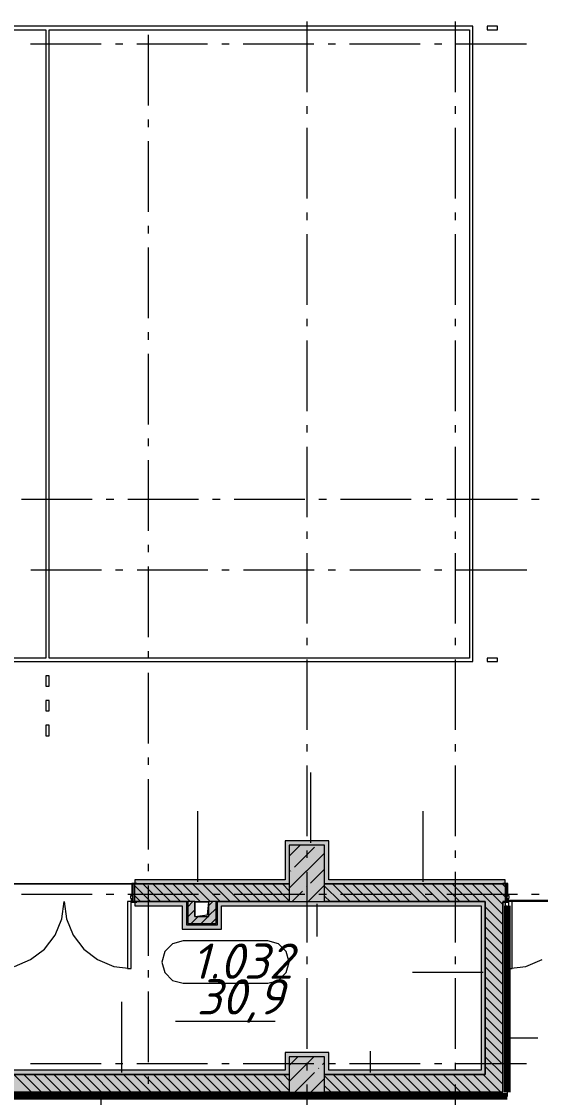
# Model space of a CAD drawing. Header units: millimetres. Extents: x -537608 to 253996, y -217170 to 186033.
# Drawn here: x -300869 to -293519, y -142975 to -127733 of the extents above; entities that cross this region are included whole.
import ezdxf

# ---------------------------------------------------------------- set-up
doc = ezdxf.new("R2010")
doc.units = ezdxf.units.MM
doc.layers.add('16) Лак 1.6м', color=160, linetype='Continuous', lineweight=90)
doc.layers.add('PDF _Геометрия', color=7, linetype='Continuous')
doc.layers.add('PDF _Текст', color=7, linetype='Continuous')
doc.layers.add('PDF _Сплошная заливка', color=7, linetype='Continuous', true_color=0xffffff)
doc.styles.add('PDF ISOCPEUR Italic', font='isocpeui.ttf')

msp = doc.modelspace()

# ---------------------------------------------------------------- hatches: boundary and pattern name
at = {"layer": 'PDF _Сплошная заливка', "true_color": 0xff7d7d, "transparency": 33554559}
for points in [[(-297136.1747, -139889.9758), (-297076.1761, -139889.9758), (-297076.1761, -139339.9755), (-297136.1747, -139339.9755), (-297136.1747, -139716.2732)], [(-296576.1782, -139889.9758), (-296516.1754, -139889.9758), (-296516.1754, -139339.9755), (-296576.1782, -139339.9755), (-296576.1782, -139716.2732)], [(-294361.1753, -140259.9761), (-294301.1768, -140259.9761), (-294301.1768, -140199.9776), (-298094.4419, -140199.9776), (-298094.4419, -140259.9761), (-295975.1895, -140259.9761)], [(-294051.1757, -142899.63), (-293991.175, -142899.63), (-293991.175, -140259.9761), (-294051.1757, -140259.9761), (-294051.1757, -142569.2354)], [(-296576.1782, -142399.9787), (-296576.1782, -142339.978), (-297136.1747, -142339.978), (-297136.1747, -142399.9787), (-297076.1761, -142399.9787)], [(-296576.1782, -142589.6303), (-296516.1754, -142589.6303), (-296516.1754, -142339.978), (-296576.1782, -142339.978), (-296576.1782, -142569.2354)], [(-297136.1747, -142649.631), (-297136.1747, -142589.6303), (-301400.1188, -142589.6303), (-301400.1188, -142649.631), (-299348.2668, -142649.631)], [(-294361.1753, -142649.631), (-294361.1753, -142589.6303), (-296576.1782, -142589.6303), (-296576.1782, -142649.631), (-295975.1895, -142649.631)], [(-293991.175, -142959.6307), (-293991.175, -142899.63), (-305623.1783, -142899.63), (-305623.1783, -142959.6307), (-295975.1895, -142959.6307)]]:
    msp.add_hatch(color=11, dxfattribs=at).paths.add_polyline_path(points)
h = msp.add_hatch(color=11, dxfattribs=at)
h.paths.add_polyline_path([(-297076.1761, -139949.9764), (-297076.1761, -139889.9758), (-299266.1789, -139889.9758), (-299266.1789, -139941.9761), (-299236.1797, -139941.9761), (-299236.1797, -139949.9764), (-297661.7282, -139949.9764)], flags=0)
h.paths.add_polyline_path([(-301296.1784, -139949.9764), (-301296.1784, -139941.9761), (-301266.1792, -139941.9761), (-301266.1792, -139889.9758), (-302526.1787, -139889.9758), (-302526.1787, -139949.9764), (-301878.0747, -139949.9764)], flags=0)
h = msp.add_hatch(color=11, dxfattribs=at)
h.paths.add_polyline_path([(-291936.1753, -139949.9764), (-291936.1753, -139889.9758), (-292021.174, -139889.9758), (-292021.174, -139941.9761), (-291991.1747, -139941.9761), (-291991.1747, -139949.9764)], flags=0)
h.paths.add_polyline_path([(-294051.1757, -139949.9764), (-294047.1754, -139941.9761), (-294021.1764, -139941.9761), (-294021.1764, -139889.9758), (-296576.1782, -139889.9758), (-296576.1782, -139949.9764), (-295975.1895, -139949.9764)], flags=0)
at = {"layer": 'PDF _Сплошная заливка', "transparency": 33554559}
h = msp.add_hatch(color=256, dxfattribs=at)
h.paths.add_polyline_path([(-294301.1768, -140199.9776), (-294051.1757, -140199.9776), (-294051.1757, -139949.9764), (-296576.1782, -139949.9764), (-296576.1782, -140199.9776), (-295975.1895, -140199.9776)], flags=0)
h.paths.add_polyline_path([(-298514.4403, -140199.9776), (-297076.1761, -140199.9776), (-297076.1761, -139949.9764), (-299266.1789, -139949.9764), (-299266.1789, -140199.9776), (-298534.4413, -140199.9776)], flags=0)
h.paths.add_polyline_path([(-301340.116, -140199.9776), (-301266.1792, -140199.9776), (-301266.1792, -139949.9764), (-302526.1787, -139949.9764), (-302526.1787, -140199.9776), (-301878.0747, -140199.9776)], flags=0)
h.paths.add_polyline_path([(-303026.1809, -140199.9776), (-303026.1809, -139949.9764), (-308016.1789, -139949.9764), (-308016.1789, -140199.9776), (-304407.8827, -140199.9776)], flags=0)
h = msp.add_hatch(color=256, dxfattribs=at)
h.paths.add_polyline_path([(-294021.1764, -140199.9776), (-294021.1764, -139949.9764), (-294051.1757, -139949.9764), (-294051.1757, -140199.9776)], flags=0)
h.paths.add_polyline_path([(-291886.1751, -140199.9776), (-291886.1751, -139949.9764), (-292021.174, -139949.9764), (-292021.174, -140199.9776), (-291991.1747, -140199.9776)], flags=0)
at = {"layer": 'PDF _Сплошная заливка', "true_color": 0xff7d7d, "transparency": 33554559}
h = msp.add_hatch(color=11, dxfattribs=at)
h.paths.add_polyline_path([(-298534.4413, -140259.9761), (-298534.4413, -140199.9776), (-299236.1797, -140202.6558), (-299236.1797, -140207.9758), (-299266.1789, -140207.9758), (-299266.1789, -140259.9761), (-298594.4441, -140259.9761)], flags=0)
h.paths.add_polyline_path([(-301340.116, -140259.9761), (-301266.1792, -140259.9761), (-301266.1792, -140207.9758), (-301296.1784, -140207.9758), (-301296.1784, -140199.9776), (-301340.116, -140199.9776)], flags=0)
at = {"layer": 'PDF _Сплошная заливка', "transparency": 33554559}
for points in [[(-298414.4399, -140409.6302), (-298414.4399, -140199.9776), (-298514.4403, -140199.9776), (-298514.4403, -140409.6302), (-298504.9975, -140409.6302)], [(-298114.4429, -140509.6285), (-298094.4419, -140509.6285), (-298094.4419, -140199.9776), (-298114.4429, -140199.9776), (-298114.4429, -140409.6302)], [(-298114.4429, -140509.6285), (-298114.4429, -140409.6302), (-298514.4403, -140409.6302), (-298514.4403, -140509.6285), (-298214.4433, -140509.6285)], [(-297076.1761, -142899.9788), (-296576.1782, -142899.9788), (-296576.1782, -142399.9787), (-297076.1761, -142399.9787), (-297076.1761, -142569.2354)]]:
    msp.add_hatch(color=256, dxfattribs=at).paths.add_polyline_path(points)
at = {"layer": 'PDF _Сплошная заливка', "true_color": 0xff7d7d, "transparency": 33554559}
h = msp.add_hatch(color=11, dxfattribs=at)
h.paths.add_polyline_path([(-291386.1751, -140259.9761), (-291326.1744, -140259.9761), (-291326.1744, -140199.9776), (-291991.1747, -140199.9776), (-291991.1747, -140207.9758), (-292021.174, -140207.9758), (-292021.174, -140259.9761), (-291876.1747, -140259.9761)], flags=0)
h.paths.add_polyline_path([(-294021.1764, -140259.9761), (-294021.1764, -140207.9758), (-294051.1757, -140207.9758), (-294051.1757, -140259.9761)], flags=0)
at = {"layer": 'PDF _Сплошная заливка', "transparency": 33554559}
h = msp.add_hatch(color=256, dxfattribs=at)
h.paths.add_polyline_path([(-294301.1768, -142899.63), (-294301.1768, -142649.631), (-296576.1782, -142649.631), (-296576.1782, -142899.63), (-295975.1895, -142899.63)], flags=0)
h.paths.add_polyline_path([(-297076.1761, -142899.63), (-297076.1761, -142649.631), (-302026.1808, -142649.631), (-302026.1808, -142899.63), (-299348.2668, -142899.63)], flags=0)

# ---------------------------------------------------------------- linework, layer by layer
at = {"layer": '16) Лак 1.6м'}
for p, q in [((-293991.175, -140259.9761), (-293991.175, -142899.63)), ((-293991.175, -142959.6307), (-305623.1783, -142959.6307))]:
    msp.add_line(p, q, dxfattribs=at)
at = {"layer": 'PDF _Геометрия', "color": 9, "lineweight": 9, "true_color": 0xc0c0c0}
for p, q in [((-294476.0161, -127799.6256), (-303476.0193, -127799.6256)), ((-303451.0192, -127849.6258), (-300526.0192, -127849.6258)), ((-300526.0192, -127849.6258), (-300526.0192, -136749.9042)), ((-300476.019, -127849.6258), (-294526.0163, -127849.6258)), ((-300476.019, -136749.9042), (-300476.019, -127849.6258)), ((-294526.0163, -127849.6258), (-294526.0163, -136749.9042)), ((-294476.0161, -136799.9044), (-294476.0161, -127799.6256)), ((-294126.0167, -127799.6256), (-294276.0152, -127799.6256)), ((-294276.0152, -127799.6256), (-294276.0152, -127849.6258)), ((-294276.0152, -127849.6258), (-294126.0167, -127849.6258)), ((-294126.0167, -127849.6258), (-294126.0167, -127799.6256)), ((-303476.0193, -136799.9044), (-294476.0161, -136799.9044)), ((-300526.0192, -136749.9042), (-303451.0192, -136749.9042)), ((-294526.0163, -136749.9042), (-300476.019, -136749.9042)), ((-294126.0167, -136749.9042), (-294276.0152, -136749.9042)), ((-294276.0152, -136749.9042), (-294276.0152, -136799.9044)), ((-294276.0152, -136799.9044), (-294126.0167, -136799.9044)), ((-294126.0167, -136799.9044), (-294126.0167, -136749.9042)), ((-300476.019, -136999.9053), (-300526.0192, -136999.9053)), ((-300526.0192, -136999.9053), (-300526.0192, -137149.9059)), ((-300476.019, -137149.9059), (-300476.019, -136999.9053)), ((-300526.0192, -137149.9059), (-300476.019, -137149.9059)), ((-300476.019, -137349.9047), (-300526.0192, -137349.9047)), ((-300526.0192, -137349.9047), (-300526.0192, -137499.9053)), ((-300476.019, -137499.9053), (-300476.019, -137349.9047)), ((-300526.0192, -137499.9053), (-300476.019, -137499.9053)), ((-300476.019, -137699.9062), (-300526.0192, -137699.9062)), ((-300526.0192, -137699.9062), (-300526.0192, -137849.9047)), ((-300476.019, -137849.9047), (-300476.019, -137699.9062)), ((-300526.0192, -137849.9047), (-300476.019, -137849.9047)), ((-301226.1773, -139949.9764), (-299306.1765, -139949.9764)), ((-299306.1765, -139949.9764), (-301226.1773, -139949.9764)), ((-293971.1762, -140179.63), (-292071.1743, -140179.63)), ((-292121.1745, -140199.9776), (-293921.176, -140199.9776))]:
    msp.add_line(p, q, dxfattribs=at)
at = {"layer": 'PDF _Геометрия', "color": 253, "lineweight": 9, "true_color": 0xaaaaaa}
for p, q in [((-296826.175, -127733.3792), (-296826.175, -128733.3836)), ((-294726.1765, -127733.3792), (-294726.1765, -128733.3836)), ((-299076.1764, -127923.2913), (-299076.1764, -128923.2914)), ((-300739.6095, -128049.9712), (-299739.6094, -128049.9712)), ((-299539.6085, -128049.9712), (-299433.7735, -128049.9712)), ((-299233.7726, -128049.9712), (-298233.7726, -128049.9712)), ((-298033.776, -128049.9712), (-297927.941, -128049.9712)), ((-297727.9402, -128049.9712), (-296727.94, -128049.9712)), ((-296527.9391, -128049.9712), (-296422.1085, -128049.9712)), ((-296222.1076, -128049.9712), (-295222.1075, -128049.9712)), ((-295022.1066, -128049.9712), (-294916.2716, -128049.9712)), ((-294716.2729, -128049.9712), (-293716.2728, -128049.9712)), ((-296826.175, -128933.3802), (-296826.175, -129039.2152)), ((-294726.1765, -128933.3802), (-294726.1765, -129039.2152)), ((-299076.1764, -129123.2923), (-299076.1764, -129229.1229)), ((-296826.175, -129239.216), (-296826.175, -130239.2161)), ((-294726.1765, -129239.216), (-294726.1765, -130239.2161)), ((-299076.1764, -129429.1238), (-299076.1764, -130429.124)), ((-296826.175, -130439.217), (-296826.175, -130545.0476)), ((-294726.1765, -130439.217), (-294726.1765, -130545.0476)), ((-299076.1764, -130629.1249), (-299076.1764, -130734.9598)), ((-296826.175, -130745.0485), (-296826.175, -131745.0487)), ((-294726.1765, -130745.0485), (-294726.1765, -131745.0487)), ((-299076.1764, -130934.9564), (-299076.1764, -131934.9587)), ((-296826.175, -131945.0496), (-296826.175, -132050.8823)), ((-294726.1765, -131945.0496), (-294726.1765, -132050.8823)), ((-299076.1764, -132134.9595), (-299076.1764, -132240.7924)), ((-296826.175, -132250.8832), (-296826.175, -133250.8834)), ((-294726.1765, -132250.8832), (-294726.1765, -133250.8834)), ((-299076.1764, -132440.7911), (-299076.1764, -133440.7933)), ((-296826.175, -133450.8842), (-296826.175, -133556.7171)), ((-294726.1765, -133450.8842), (-294726.1765, -133556.7171)), ((-299076.1764, -133640.7921), (-299076.1764, -133746.627)), ((-296826.175, -133756.718), (-296826.175, -134756.718)), ((-294726.1765, -133756.718), (-294726.1765, -134756.718)), ((-299076.1764, -133946.6258), (-299076.1764, -134946.6259)), ((-300867.9472, -134499.6273), (-299867.947, -134499.6273)), ((-299667.9461, -134499.6273), (-299562.1112, -134499.6273)), ((-299362.1146, -134499.6273), (-298362.1144, -134499.6273)), ((-298162.1136, -134499.6273), (-298056.2786, -134499.6273)), ((-297856.2777, -134499.6273), (-296856.2777, -134499.6273)), ((-296656.2768, -134499.6273), (-296550.4461, -134499.6273)), ((-296350.4452, -134499.6273), (-295350.4451, -134499.6273)), ((-295150.4442, -134499.6273), (-295044.6093, -134499.6273)), ((-294844.6106, -134499.6273), (-293844.6104, -134499.6273)), ((-293644.6095, -134499.6273), (-293538.7768, -134499.6273)), ((-296826.175, -134956.7168), (-296826.175, -135062.5517)), ((-294726.1765, -134956.7168), (-294726.1765, -135062.5517)), ((-299076.1764, -135146.6268), (-299076.1764, -135252.4595)), ((-296826.175, -135262.5504), (-296826.175, -136262.5506)), ((-294726.1765, -135262.5504), (-294726.1765, -136262.5506)), ((-299076.1764, -135452.4604), (-299076.1764, -136452.4606)), ((-300737.6159, -135499.6274), (-299737.6114, -135499.6274)), ((-299537.6149, -135499.6274), (-299431.7799, -135499.6274)), ((-299231.779, -135499.6274), (-298231.7789, -135499.6274)), ((-298031.778, -135499.6274), (-297925.9474, -135499.6274)), ((-297725.9465, -135499.6274), (-296725.9464, -135499.6274)), ((-296525.9455, -135499.6274), (-296420.1106, -135499.6274)), ((-296220.114, -135499.6274), (-295220.1138, -135499.6274)), ((-295020.1129, -135499.6274), (-294914.278, -135499.6274)), ((-294714.2793, -135499.6274), (-293714.277, -135499.6274)), ((-296826.175, -136462.5515), (-296826.175, -136568.3842)), ((-294726.1765, -136462.5515), (-294726.1765, -136568.3842)), ((-299076.1764, -136652.4615), (-299076.1764, -136758.2942)), ((-296826.175, -136768.3851), (-296826.175, -137768.3853)), ((-294726.1765, -136768.3851), (-294726.1765, -137768.3853)), ((-299076.1764, -136958.293), (-299076.1764, -137958.2952)), ((-296826.175, -137968.3862), (-296826.175, -138074.2189)), ((-294726.1765, -137968.3862), (-294726.1765, -138074.2189)), ((-299076.1764, -138158.2939), (-299076.1764, -138264.1268)), ((-296826.175, -138274.2177), (-296826.175, -139274.2199)), ((-294726.1765, -138274.2177), (-294726.1765, -139274.2199)), ((-299076.1764, -138464.1277), (-299076.1764, -139464.1278)), ((-296826.175, -139474.2186), (-296826.175, -139580.0515)), ((-294726.1765, -139474.2186), (-294726.1765, -139580.0515)), ((-299076.1764, -139664.1286), (-299076.1764, -139769.9615)), ((-296826.175, -139780.0524), (-296826.175, -140780.0525)), ((-294726.1765, -139780.0524), (-294726.1765, -140780.0525)), ((-299076.1764, -139969.9623), (-299076.1764, -140969.9625)), ((-298866.1772, -139949.9764), (-298873.1786, -139949.9764)), ((-299867.947, -140099.6283), (-300867.9472, -140099.6283)), ((-299562.1112, -140099.6283), (-299667.9461, -140099.6283)), ((-298362.1144, -140099.6283), (-299362.1146, -140099.6283)), ((-298214.4433, -140209.6293), (-298414.4399, -140209.6293)), ((-298414.4399, -140209.6293), (-298414.4399, -140409.6302)), ((-298234.44, -140389.6292), (-298214.4433, -140209.6293)), ((-298214.4433, -140409.6302), (-298214.4433, -140209.6293)), ((-298056.2786, -140099.6283), (-298162.1136, -140099.6283)), ((-296856.2777, -140099.6283), (-297856.2777, -140099.6283)), ((-296550.4461, -140099.6283), (-296656.2768, -140099.6283)), ((-295350.4451, -140099.6283), (-296350.4452, -140099.6283)), ((-295044.6093, -140099.6283), (-295150.4442, -140099.6283)), ((-293844.6104, -140099.6283), (-294844.6106, -140099.6283)), ((-293538.7768, -140099.6283), (-293644.6095, -140099.6283)), ((-298414.4399, -140409.6302), (-298234.44, -140389.6292)), ((-298414.4399, -140409.6302), (-298214.4433, -140409.6302)), ((-298729.2665, -140797.0759), (-298839.0758, -140906.883)), ((-298579.2658, -140756.8845), (-298729.2665, -140797.0759)), ((-297379.2691, -140756.8845), (-298579.2658, -140756.8845)), ((-297229.2684, -140797.0759), (-297379.2691, -140756.8845)), ((-297119.4592, -140906.883), (-297229.2684, -140797.0759)), ((-298839.0758, -140906.883), (-298879.2671, -141056.8837)), ((-297079.2677, -141056.8837), (-297119.4592, -140906.883)), ((-296826.175, -140980.0534), (-296826.175, -141085.8861)), ((-294726.1765, -140980.0534), (-294726.1765, -141085.8861)), ((-298879.2671, -141056.8837), (-298839.0758, -141206.8844)), ((-297119.4592, -141206.8844), (-297079.2677, -141056.8837)), ((-299076.1764, -141169.9612), (-299076.1764, -141275.7961)), ((-298839.0758, -141206.8844), (-298729.2665, -141316.6915)), ((-297229.2684, -141316.6915), (-297119.4592, -141206.8844)), ((-296826.175, -141285.887), (-296826.175, -142285.8872)), ((-294726.1765, -141285.887), (-294726.1765, -142285.8872)), ((-298729.2665, -141316.6915), (-298579.2658, -141356.885)), ((-298579.2658, -141356.885), (-297379.2691, -141356.885)), ((-297379.2691, -141356.885), (-297229.2684, -141316.6915)), ((-299076.1764, -141475.7949), (-299076.1764, -142475.795)), ((-298688.3044, -141894.9192), (-297275.3934, -141894.9192)), ((-299739.6094, -142499.6303), (-300739.6095, -142499.6303)), ((-299433.7735, -142499.6303), (-299539.6085, -142499.6303)), ((-298233.7726, -142499.6303), (-299233.7726, -142499.6303)), ((-297927.941, -142499.6303), (-298033.776, -142499.6303)), ((-296727.94, -142499.6303), (-297727.9402, -142499.6303)), ((-296826.175, -142485.8859), (-296826.175, -142591.7208)), ((-296422.1085, -142499.6303), (-296527.9391, -142499.6303)), ((-295222.1075, -142499.6303), (-296222.1076, -142499.6303)), ((-294916.2716, -142499.6303), (-295022.1066, -142499.6303)), ((-294726.1765, -142485.8859), (-294726.1765, -142591.7208)), ((-293716.2728, -142499.6303), (-294716.2729, -142499.6303)), ((-299076.1764, -142675.7959), (-299076.1764, -142781.6287)), ((-296826.175, -142791.7196), (-296826.175, -143791.7197)), ((-294726.1765, -142791.7196), (-294726.1765, -143791.7197))]:
    msp.add_line(p, q, dxfattribs=at)
at = {"layer": 'PDF _Геометрия', "lineweight": 9}
for p, q in [((-296770.4738, -139369.9769), (-296770.4738, -138369.9768)), ((-298370.2139, -139919.9772), (-298370.2139, -138919.9771)), ((-295182.0798, -139919.9772), (-295182.0798, -138919.9771)), ((-297076.1761, -139339.9755), (-297136.1747, -139339.9755)), ((-297136.1747, -139339.9755), (-297136.1747, -139889.9758)), ((-296576.1782, -139339.9755), (-297076.1761, -139339.9755)), ((-297076.1761, -139555.8824), (-296920.272, -139399.9762)), ((-297076.1761, -139399.9762), (-297076.1761, -139949.9764)), ((-296576.1782, -139399.9762), (-297076.1761, -139399.9762)), ((-296576.1782, -139399.9762), (-297076.1761, -139399.9762)), ((-297076.1761, -139399.9762), (-297076.1761, -139889.9758)), ((-297004.4784, -139712.2817), (-296719.354, -139427.1594)), ((-296516.1754, -139339.9755), (-296576.1782, -139339.9755)), ((-296576.1782, -139949.9764), (-296576.1782, -139399.9762)), ((-296576.1782, -139889.9758), (-296576.1782, -139399.9762)), ((-296516.1754, -139889.9758), (-296516.1754, -139339.9755)), ((-297076.1761, -140012.0806), (-296576.1782, -139512.0806)), ((-297061.5016, -139769.307), (-297056.7608, -139764.5662)), ((-296776.3772, -139940.3807), (-296576.1782, -139740.1796)), ((-297136.1747, -139889.9758), (-299266.1789, -139889.9758)), ((-299266.1789, -139889.9758), (-299266.1789, -139941.9761)), ((-297076.1761, -139889.9758), (-297076.1761, -139949.9764)), ((-296576.1782, -139949.9764), (-296576.1782, -139889.9758)), ((-294021.1764, -139889.9758), (-296516.1754, -139889.9758)), ((-294021.1764, -139941.9761), (-294021.1764, -139889.9758)), ((-299306.1765, -139941.9761), (-299306.1765, -139949.9764)), ((-299236.1797, -139941.9761), (-299306.1765, -139941.9761)), ((-299306.1765, -139949.9764), (-299306.1765, -140119.9759)), ((-299291.179, -139949.9764), (-299306.1765, -139949.9764)), ((-299306.1765, -139949.9764), (-299236.1797, -139949.9764)), ((-299291.179, -139949.9764), (-299291.179, -140199.9776)), ((-299266.1789, -139949.9764), (-299291.179, -139949.9764)), ((-299291.179, -140119.9759), (-299291.179, -139949.9764)), ((-299266.1789, -140199.9776), (-299266.1789, -139949.9764)), ((-299043.8433, -140199.9776), (-299266.1789, -139977.6419)), ((-299236.1797, -139949.9764), (-299236.1797, -139941.9761)), ((-297076.1761, -139949.9764), (-299236.1797, -139949.9764)), ((-299236.1797, -139949.9764), (-297076.1761, -139949.9764)), ((-298902.42, -140199.9776), (-299152.4211, -139949.9764)), ((-298761.001, -140199.9776), (-299010.9978, -139949.9764)), ((-298619.5778, -140199.9776), (-298869.5789, -139949.9764)), ((-298478.1544, -140199.9776), (-298728.1555, -139949.9764)), ((-298336.7354, -140199.9776), (-298586.7365, -139949.9764)), ((-298195.3122, -140199.9776), (-298445.3133, -139949.9764)), ((-298053.8932, -140199.9776), (-298303.89, -139949.9764)), ((-297912.4699, -140199.9776), (-298162.471, -139949.9764)), ((-297771.0509, -140199.9776), (-298021.0477, -139949.9764)), ((-297629.6276, -140199.9776), (-297879.6287, -139949.9764)), ((-297488.2043, -140199.9776), (-297738.2054, -139949.9764)), ((-297346.7853, -140199.9776), (-297596.7864, -139949.9764)), ((-297205.362, -140199.9776), (-297455.3631, -139949.9764)), ((-297076.1761, -140187.7423), (-297313.9441, -139949.9764)), ((-297076.1761, -140046.3212), (-297172.5209, -139949.9764)), ((-297076.1761, -139949.9764), (-297076.1761, -140199.9776)), ((-297076.1761, -139949.9764), (-297076.1761, -140199.9776)), ((-297035.9762, -140199.9776), (-296890.4278, -140054.4292)), ((-296833.4046, -139997.4061), (-296828.6638, -139992.6631)), ((-296807.8749, -140199.9776), (-296576.1782, -139968.2766)), ((-296576.1782, -140199.9776), (-296576.1782, -139949.9764)), ((-296576.1782, -140199.9776), (-296576.1782, -139949.9764)), ((-296576.1782, -139949.9764), (-294051.1757, -139949.9764)), ((-294051.1757, -139949.9764), (-296576.1782, -139949.9764)), ((-296356.8352, -140199.9776), (-296576.1782, -139980.6346)), ((-296215.4119, -140199.9776), (-296465.413, -139949.9764)), ((-296073.9929, -140199.9776), (-296323.994, -139949.9764)), ((-295932.5696, -140199.9776), (-296182.5707, -139949.9764)), ((-295791.1506, -140199.9776), (-296041.1475, -139949.9764)), ((-295649.7274, -140199.9776), (-295899.7285, -139949.9764)), ((-295508.3084, -140199.9776), (-295758.3051, -139949.9764)), ((-295366.885, -140199.9776), (-295616.8862, -139949.9764)), ((-295225.4618, -140199.9776), (-295475.4629, -139949.9764)), ((-295084.0428, -140199.9776), (-295334.0439, -139949.9764)), ((-294942.6195, -140199.9776), (-295192.6206, -139949.9764)), ((-294801.2005, -140199.9776), (-295051.2016, -139949.9764)), ((-294659.7772, -140199.9776), (-294909.7783, -139949.9764)), ((-294518.3561, -140199.9776), (-294768.3572, -139949.9764)), ((-294376.935, -140199.9776), (-294626.9361, -139949.9764)), ((-294235.5138, -140199.9776), (-294485.5149, -139949.9764)), ((-294094.0927, -140199.9776), (-294344.0916, -139949.9764)), ((-294051.1757, -140101.4713), (-294202.6705, -139949.9764)), ((-294051.1757, -139960.0501), (-294061.2494, -139949.9764)), ((-293981.1766, -139941.9761), (-294051.1757, -139941.9761)), ((-294051.1757, -139941.9761), (-294051.1757, -139949.9764)), ((-294051.1757, -139949.9764), (-293981.1766, -139949.9764)), ((-294021.1764, -139990.0516), (-294051.1757, -139960.0501)), ((-293996.1763, -139949.9764), (-294021.1764, -139949.9764)), ((-294021.1764, -139949.9764), (-294021.1764, -140199.9776)), ((-293996.1763, -140199.9776), (-293996.1763, -139949.9764)), ((-293981.1766, -139949.9764), (-293996.1763, -139949.9764)), ((-293996.1763, -139949.9764), (-293996.1763, -140119.9759)), ((-293981.1766, -139949.9764), (-293981.1766, -139941.9761)), ((-293981.1766, -140119.9759), (-293981.1766, -139949.9764)), ((-300298.5466, -140445.8558), (-300266.179, -140199.9776)), ((-300266.179, -140199.9776), (-300233.8072, -140445.8558)), ((-299316.1792, -140199.9776), (-299366.1794, -140199.9776)), ((-299366.1794, -140199.9776), (-299366.1794, -141149.9775)), ((-299291.179, -140119.9759), (-299326.1775, -140119.9759)), ((-299326.1775, -140119.9759), (-299326.1775, -140149.9773)), ((-299326.1775, -140149.9773), (-299316.1792, -140149.9773)), ((-299316.1792, -140149.9773), (-299316.1792, -140199.9776)), ((-299316.1792, -141149.9775), (-299316.1792, -140199.9776)), ((-299316.1792, -140199.9776), (-299291.179, -140199.9776)), ((-299306.1765, -140119.9759), (-299291.179, -140119.9759)), ((-299306.1765, -140199.9776), (-299306.1765, -140207.9758)), ((-299236.1797, -140199.9776), (-299306.1765, -140199.9776)), ((-299306.1765, -140207.9758), (-299236.1797, -140207.9758)), ((-299291.179, -140199.9776), (-299291.179, -140119.9759)), ((-299291.179, -140199.9776), (-299266.1789, -140199.9776)), ((-299185.2623, -140199.9776), (-299266.1789, -140119.063)), ((-299266.1789, -140207.9758), (-299266.1789, -140259.9761)), ((-299236.1797, -140207.9758), (-299236.1797, -140199.9776)), ((-298534.4413, -140199.9776), (-299236.1797, -140199.9776)), ((-299236.1797, -140199.9776), (-298534.4413, -140199.9776)), ((-298534.4413, -140199.9776), (-298534.4413, -140259.9761)), ((-298514.4403, -140199.9776), (-298534.4413, -140199.9776)), ((-298534.4413, -140199.9776), (-298534.4413, -140409.6302)), ((-298514.4403, -140273.3524), (-298441.0676, -140199.9776)), ((-298414.4399, -140199.9776), (-298514.4403, -140199.9776)), ((-298514.4403, -140199.9776), (-298514.4403, -140409.6302)), ((-298414.4399, -140409.6302), (-298414.4399, -140199.9776)), ((-298414.4399, -140199.9776), (-298214.4433, -140199.9776)), ((-298214.4433, -140256.1934), (-298158.2254, -140199.9776)), ((-298114.4429, -140199.9776), (-298214.4433, -140199.9776)), ((-298214.4433, -140199.9776), (-298214.4433, -140209.6293)), ((-298114.4429, -140409.6302), (-298114.4429, -140199.9776)), ((-298094.4419, -140199.9776), (-298114.4429, -140199.9776)), ((-298094.4419, -140409.6302), (-298094.4419, -140199.9776)), ((-298094.4419, -140259.9761), (-298094.4419, -140199.9776)), ((-298094.4419, -140199.9776), (-294301.1768, -140199.9776)), ((-297076.1761, -140199.9776), (-298094.4419, -140199.9776)), ((-297076.1761, -140199.9776), (-296576.1782, -140199.9776)), ((-296498.2585, -140199.9776), (-296576.1782, -140122.0557)), ((-294301.1768, -140199.9776), (-296576.1782, -140199.9776)), ((-294301.1768, -140199.9776), (-294301.1768, -140259.9761)), ((-294301.1768, -142649.631), (-294301.1768, -140199.9776)), ((-294051.1757, -140384.3157), (-294235.5138, -140199.9776)), ((-294051.1757, -140242.8946), (-294094.0927, -140199.9776)), ((-294021.1764, -140131.4727), (-294051.1757, -140101.4713)), ((-293981.1766, -140199.9776), (-294051.1757, -140199.9776)), ((-294051.1757, -140199.9776), (-294051.1757, -140207.9758)), ((-294051.1757, -142899.63), (-294051.1757, -140207.9758)), ((-294051.1757, -140207.9758), (-294051.1757, -140259.9761)), ((-294051.1757, -140207.9758), (-293981.1766, -140207.9758)), ((-294021.1764, -140199.9776), (-293996.1763, -140199.9776)), ((-294021.1764, -140207.9758), (-294021.1764, -140259.9761)), ((-293961.1757, -140119.9759), (-293996.1763, -140119.9759)), ((-293996.1763, -140119.9759), (-293996.1763, -140199.9776)), ((-293996.1763, -140119.9759), (-293981.1766, -140119.9759)), ((-293996.1763, -140199.9776), (-293971.1762, -140199.9776)), ((-293981.1766, -140207.9758), (-293981.1766, -140199.9776)), ((-293971.1762, -140199.9776), (-293971.1762, -140149.9773)), ((-293971.1762, -140149.9773), (-293961.1757, -140149.9773)), ((-293921.176, -140199.9776), (-293971.1762, -140199.9776)), ((-293971.1762, -140199.9776), (-293971.1762, -141149.9775)), ((-293961.1757, -140149.9773), (-293961.1757, -140119.9759)), ((-293921.176, -141149.9775), (-293921.176, -140199.9776)), ((-299266.1789, -140259.9761), (-298594.4441, -140259.9761)), ((-298594.4441, -140259.9761), (-298594.4441, -140589.6301)), ((-298534.4413, -140259.9761), (-298534.4413, -140529.6294)), ((-298509.2991, -140409.6302), (-298414.4399, -140314.7731)), ((-298214.4433, -140397.6167), (-298114.4429, -140297.6162)), ((-298094.4419, -140529.6294), (-298094.4419, -140259.9761)), ((-298034.4434, -140529.6294), (-298034.4434, -140259.9761)), ((-298034.4434, -140259.9761), (-294361.1753, -140259.9761)), ((-296685.3244, -140229.9768), (-296685.3244, -140696.126)), ((-294361.1753, -140259.9761), (-294361.1753, -142589.6303)), ((-294301.1768, -140259.9761), (-294301.1768, -142649.631)), ((-294051.1757, -140525.7368), (-294301.1768, -140275.7357)), ((-294051.1757, -140259.9761), (-294051.1757, -142899.63)), ((-294021.1764, -140259.9761), (-293991.175, -140259.9761)), ((-300393.4532, -140674.9775), (-300298.5466, -140445.8558)), ((-300233.8072, -140445.8558), (-300138.9007, -140674.9775)), ((-298534.4413, -140409.6302), (-298534.4413, -140509.6285)), ((-298534.4413, -140509.6285), (-298534.4413, -140529.6294)), ((-298514.4403, -140414.7735), (-298509.2991, -140409.6302)), ((-298514.4403, -140409.6302), (-298514.4403, -140509.6285)), ((-298514.4403, -140509.6285), (-298114.4429, -140509.6285)), ((-298467.8762, -140509.6285), (-298367.8758, -140409.6302)), ((-298326.4572, -140509.6285), (-298226.4568, -140409.6302)), ((-298185.034, -140509.6285), (-298114.4429, -140439.0373)), ((-298114.4429, -140509.6285), (-298114.4429, -140409.6302)), ((-298094.4419, -140509.6285), (-298094.4419, -140409.6302)), ((-298094.4419, -140529.6294), (-298094.4419, -140509.6285)), ((-294051.1757, -140667.158), (-294301.1768, -140417.1569)), ((-300544.4269, -140871.7296), (-300393.4532, -140674.9775)), ((-300138.9007, -140674.9775), (-299987.9312, -140871.7296)), ((-298594.4441, -140589.6301), (-298534.4413, -140589.6301)), ((-298534.4413, -140529.6294), (-298094.4419, -140529.6294)), ((-298534.4413, -140529.6294), (-298094.4419, -140529.6294)), ((-298534.4413, -140589.6301), (-298034.4434, -140589.6301)), ((-298034.4434, -140589.6301), (-298034.4434, -140529.6294)), ((-294051.1757, -140808.5792), (-294301.1768, -140558.5802)), ((-294051.1757, -140950.0003), (-294301.1768, -140700.0013)), ((-300741.1769, -141022.7012), (-300544.4269, -140871.7296)), ((-299987.9312, -140871.7296), (-299791.1769, -141022.7012)), ((-294051.1757, -141091.4214), (-294301.1768, -140841.4224)), ((-294051.1757, -141232.8425), (-294301.1768, -140982.8436)), ((-300970.2986, -141117.6078), (-300741.1769, -141022.7012)), ((-299791.1769, -141022.7012), (-299562.0552, -141117.6078)), ((-299562.0552, -141117.6078), (-299316.1792, -141149.9775)), ((-294051.1757, -141374.2659), (-294301.1768, -141124.2647)), ((-293971.1762, -141149.9775), (-293725.298, -141117.6078)), ((-293725.298, -141117.6078), (-293496.1762, -141022.7012)), ((-299366.1794, -141149.9775), (-299316.1792, -141149.9775)), ((-294331.176, -141206.3848), (-295331.1762, -141206.3848)), ((-294051.1757, -141515.687), (-294301.1768, -141265.6859)), ((-293971.1762, -141149.9775), (-293921.176, -141149.9775)), ((-294051.1757, -141657.1081), (-294301.1768, -141407.107)), ((-294051.1757, -141798.5292), (-294301.1768, -141548.5281)), ((-299446.5966, -142619.6296), (-299446.5966, -141619.6295)), ((-294051.1757, -141939.9504), (-294301.1768, -141689.9515)), ((-294051.1757, -142081.3715), (-294301.1768, -141831.3726)), ((-294051.1757, -142222.7927), (-294301.1768, -141972.7937)), ((-294051.1757, -142364.2159), (-294301.1768, -142114.2148)), ((-294021.1764, -142130.6527), (-293555.0251, -142130.6527)), ((-296576.1782, -142339.978), (-297136.1747, -142339.978)), ((-297136.1747, -142339.978), (-297136.1747, -142399.9787)), ((-296516.1754, -142339.978), (-296576.1782, -142339.978)), ((-296516.1754, -142589.6303), (-296516.1754, -142339.978)), ((-295926.7308, -142619.6296), (-295926.7308, -142317.5335)), ((-294051.1757, -142505.6371), (-294301.1768, -142255.636)), ((-297136.1747, -142399.9787), (-297136.1747, -142589.6303)), ((-297076.1761, -142749.2633), (-296726.8893, -142399.9787)), ((-297076.1761, -142521.1642), (-296954.9906, -142399.9787)), ((-296576.1782, -142399.9787), (-297076.1761, -142399.9787)), ((-297076.1761, -142399.9787), (-297076.1761, -142899.9788)), ((-296605.3034, -142506.4896), (-296576.1782, -142477.3623)), ((-296576.1782, -142899.9788), (-296576.1782, -142399.9787)), ((-294051.1757, -142647.0583), (-294301.1768, -142397.0571)), ((-297076.1761, -142649.631), (-302026.1808, -142649.631)), ((-301400.1188, -142649.631), (-297136.1747, -142649.631)), ((-297136.1747, -142589.6303), (-301340.116, -142589.6303)), ((-300728.2505, -142899.63), (-300978.2516, -142649.631)), ((-300586.8315, -142899.63), (-300836.8327, -142649.631)), ((-300445.4082, -142899.63), (-300695.4093, -142649.631)), ((-300303.9892, -142899.63), (-300553.986, -142649.631)), ((-300162.5659, -142899.63), (-300412.5671, -142649.631)), ((-300021.147, -142899.63), (-300271.1438, -142649.631)), ((-299879.7237, -142899.63), (-300129.7248, -142649.631)), ((-299738.3004, -142899.63), (-299988.3015, -142649.631)), ((-299596.8814, -142899.63), (-299846.8825, -142649.631)), ((-299455.4581, -142899.63), (-299705.4592, -142649.631)), ((-299314.0391, -142899.63), (-299564.0359, -142649.631)), ((-299172.6158, -142899.63), (-299422.6169, -142649.631)), ((-299031.1968, -142899.63), (-299281.1936, -142649.631)), ((-298889.7736, -142899.63), (-299139.7747, -142649.631)), ((-298748.3503, -142899.63), (-298998.3514, -142649.631)), ((-298606.9313, -142899.63), (-298856.9323, -142649.631)), ((-298465.508, -142899.63), (-298715.5091, -142649.631)), ((-298324.089, -142899.63), (-298574.0901, -142649.631)), ((-298182.6657, -142899.63), (-298432.6668, -142649.631)), ((-298041.2467, -142899.63), (-298291.2435, -142649.631)), ((-297899.8234, -142899.63), (-298149.8245, -142649.631)), ((-297758.4044, -142899.63), (-298008.4012, -142649.631)), ((-297616.9812, -142899.63), (-297866.9823, -142649.631)), ((-297475.5579, -142899.63), (-297725.5589, -142649.631)), ((-297334.1388, -142899.63), (-297584.14, -142649.631)), ((-297192.7156, -142899.63), (-297442.7167, -142649.631)), ((-297076.1761, -142874.7483), (-297301.2934, -142649.631)), ((-297076.1761, -142733.3271), (-297159.8744, -142649.631)), ((-297136.1747, -142649.631), (-297076.1761, -142649.631)), ((-296998.7946, -142899.9788), (-296719.354, -142620.5403)), ((-296662.3308, -142563.5149), (-296657.5858, -142558.772)), ((-294361.1753, -142649.631), (-296576.1782, -142649.631)), ((-296576.1782, -142649.631), (-294301.1768, -142649.631)), ((-294361.1753, -142589.6303), (-296516.1754, -142589.6303)), ((-296202.7654, -142899.63), (-296452.7665, -142649.631)), ((-296061.3464, -142899.63), (-296311.3476, -142649.631)), ((-295919.9232, -142899.63), (-296169.9243, -142649.631)), ((-295778.5042, -142899.63), (-296028.501, -142649.631)), ((-295637.0809, -142899.63), (-295887.082, -142649.631)), ((-295495.6619, -142899.63), (-295745.6587, -142649.631)), ((-295354.2386, -142899.63), (-295604.2397, -142649.631)), ((-295212.8154, -142899.63), (-295462.8165, -142649.631)), ((-295071.3963, -142899.63), (-295321.3974, -142649.631)), ((-294929.9752, -142899.63), (-295179.9741, -142649.631)), ((-294788.5519, -142899.63), (-295038.5509, -142649.631)), ((-294647.1308, -142899.63), (-294897.1319, -142649.631)), ((-294505.7096, -142899.63), (-294755.7107, -142649.631)), ((-294364.2885, -142899.63), (-294614.2896, -142649.631)), ((-294301.1768, -142821.3227), (-294472.8663, -142649.631)), ((-294301.1768, -142649.631), (-294361.1753, -142649.631)), ((-294301.1768, -142679.8994), (-294331.4452, -142649.631)), ((-294051.1757, -142788.4794), (-294301.1768, -142538.4783)), ((-296770.6934, -142899.9788), (-296576.1782, -142705.4593)), ((-296344.1888, -142899.63), (-296576.1782, -142667.6426)), ((-296485.6077, -142899.63), (-296576.1782, -142809.0638)), ((-294081.4462, -142899.63), (-294301.1768, -142679.8994)), ((-302026.1808, -142899.63), (-297076.1761, -142899.63)), ((-297076.1761, -142899.63), (-302026.1808, -142899.63)), ((-299746.5462, -142929.6314), (-299746.5462, -143395.7805)), ((-297076.1761, -142899.9788), (-296576.1782, -142899.9788)), ((-296576.1782, -142899.63), (-294301.1768, -142899.63)), ((-294301.1768, -142899.63), (-296576.1782, -142899.63)), ((-294222.8673, -142899.63), (-294301.1768, -142821.3227)), ((-294301.1768, -142899.63), (-294051.1757, -142899.63)), ((-294051.1757, -142899.63), (-294301.1768, -142899.63)), ((-293991.175, -142899.63), (-293991.175, -142959.6307))]:
    msp.add_line(p, q, dxfattribs=at)
at = {"layer": 'PDF _Геометрия', "color": 8, "lineweight": 9, "true_color": 0x787878}
for p, q in [((-298516.9765, -140484.6714), (-298514.4403, -140484.6714)), ((-298460.9093, -140524.3568), (-298463.9536, -140529.6294)), ((-298109.4265, -140430.5569), (-298112.7808, -140424.7482)), ((-298110.5762, -140383.0713), (-298103.8719, -140383.0713))]:
    msp.add_line(p, q, dxfattribs=at)
at = {"layer": 'PDF _Сплошная заливка', "color": 11, "lineweight": 35, "true_color": 0xff7d7d, "transparency": 33554559}
for points in [[(-296576.1782, -139399.9762), (-296576.1782, -139339.9755), (-297076.1761, -139399.9762), (-297076.1761, -139339.9755)], [(-298534.4413, -140589.6301), (-298534.4413, -140259.9761), (-298594.4441, -140589.6301), (-298594.4441, -140259.9761)], [(-298034.4434, -140529.6294), (-298034.4434, -140259.9761), (-298094.4419, -140529.6294), (-298094.4419, -140259.9761)], [(-294301.1768, -142649.631), (-294301.1768, -140259.9761), (-294361.1753, -142649.631), (-294361.1753, -140259.9761)], [(-298534.4413, -140589.6301), (-298034.4434, -140589.6301), (-298534.4413, -140529.6294), (-298034.4434, -140529.6294)], [(-297076.1761, -142649.631), (-297076.1761, -142399.9787), (-297136.1747, -142649.631), (-297136.1747, -142399.9787)]]:
    msp.add_solid(points, dxfattribs=at)
at = {"layer": 'PDF _Сплошная заливка', "lineweight": 35, "transparency": 33554559}
for points in [[(-296576.1782, -140199.9776), (-296576.1782, -139399.9762), (-297076.1761, -140199.9776), (-297076.1761, -139399.9762)], [(-298514.4403, -140509.6285), (-298514.4403, -140199.9776), (-298534.4413, -140509.6285), (-298534.4413, -140199.9776)], [(-298114.4429, -140409.6302), (-298114.4429, -140199.9776), (-298214.4433, -140409.6302), (-298214.4433, -140199.9776)], [(-294051.1757, -142899.63), (-294051.1757, -140199.9776), (-294301.1768, -142899.63), (-294301.1768, -140199.9776)], [(-298534.4413, -140529.6294), (-298094.4419, -140529.6294), (-298534.4413, -140509.6285), (-298094.4419, -140509.6285)]]:
    msp.add_solid(points, dxfattribs=at)
at = {"layer": 'PDF _Сплошная заливка', "color": 7, "lineweight": 35, "true_color": 0xf4f4f4, "transparency": 33554559}
for points in [[(-299291.179, -140199.9776), (-299266.1789, -140199.9776), (-299291.179, -139949.9764), (-299266.1789, -139949.9764)], [(-294021.1764, -140199.9776), (-293996.1763, -140199.9776), (-294021.1764, -139949.9764), (-293996.1763, -139949.9764)]]:
    msp.add_solid(points, dxfattribs=at)
at = {"layer": 'PDF _Сплошная заливка', "color": 254, "lineweight": 35, "true_color": 0xe2e2e2, "transparency": 33554559}
msp.add_solid([(-298214.4433, -140409.6302), (-298214.4433, -140209.6293), (-298414.4399, -140409.6302), (-298234.44, -140389.6292)], dxfattribs=at)

# ---------------------------------------------------------------- texts
at = {"layer": 'PDF _Текст', "char_height": 500, "attachment_point": 4, "style": 'PDF ISOCPEUR Italic'}
for s, insert in [('1.032', (-298460.5992, -141043.5978)), ('30,9', (-298387.5969, -141607.5428))]:
    msp.add_mtext(s, dxfattribs=dict(at, insert=insert))

doc.saveas('drawing.dxf')
